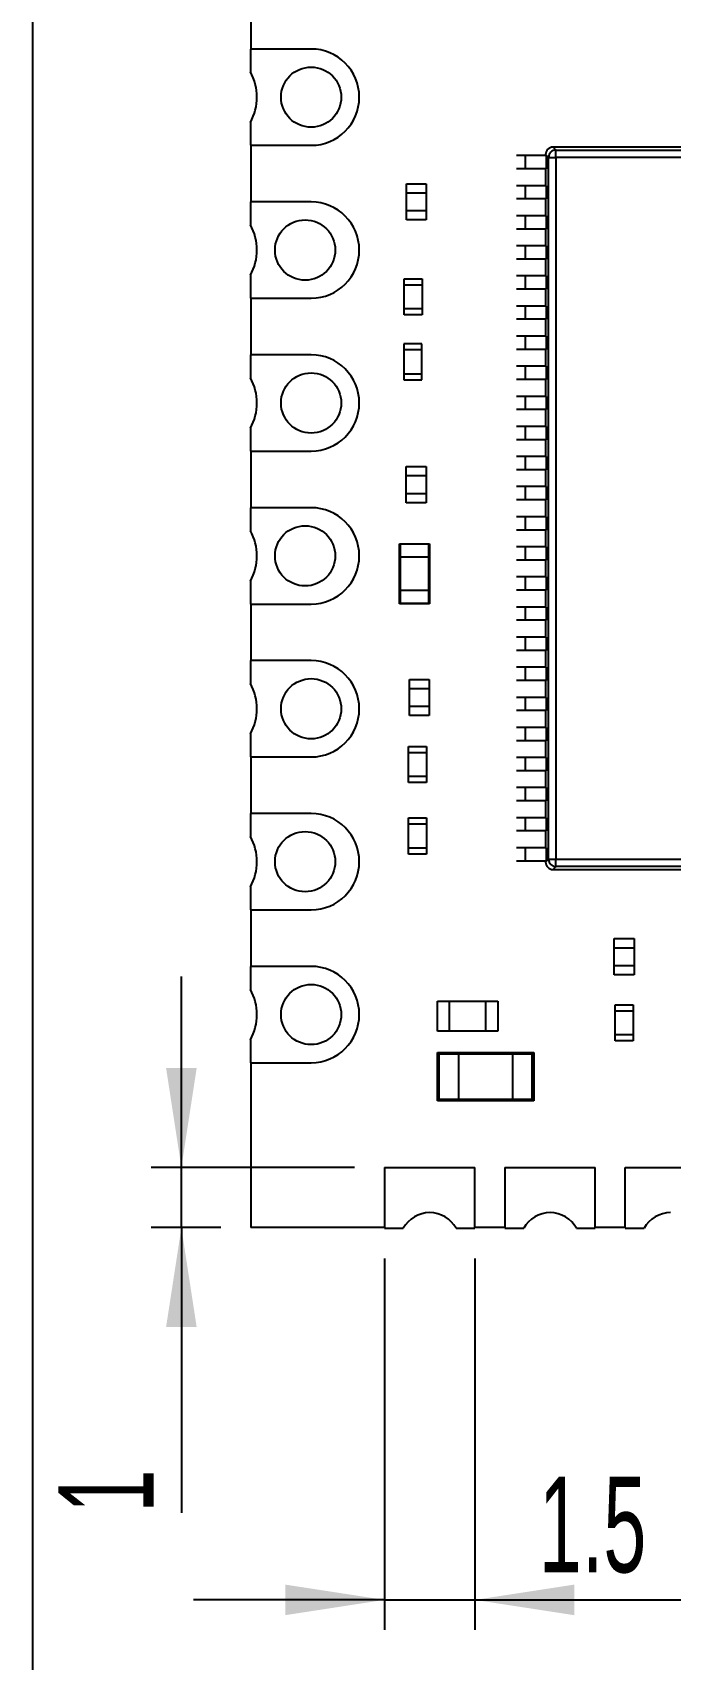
# Model space of a CAD drawing. Extents: x 13 to 282, y 8 to 200.
# Drawn here: x 12.8 to 34, y 52.4 to 106.4 of the extents above; entities that cross this region are included whole.
import ezdxf

# ---------------------------------------------------------------- set-up
doc = ezdxf.new("R2010")
doc.units = 0
doc.layers.get('0').update_dxf_attribs({"linetype": 'CONTINUOUS'})
doc.styles.add('SLDTEXTSTYLE0', font='TXT', dxfattribs={"width": 0.605})
doc.dimstyles.new('SLDDIMSTYLE2', dxfattribs={"dimtxt": 3.081982, "dimasz": 3.302, "dimexe": 0, "dimexo": 0.0625, "dimgap": 0.770496, "dimtad": 1, "dimdec": 1, "dimlfac": 0.5, "dimrnd": 1e-09, "dimzin": 12, "dimtxsty": 'SLDTEXTSTYLE0', "dimsah": 1, "dimcen": 0.09, "dimazin": 3, "dimtfac": 1, "dimtdec": 1, "dimtmove": 0, "dimatfit": 3, "dimtolj": 1, "dimtzin": 12})

# ---------------------------------------------------------------- blocks, each defined once
blk = doc.blocks.new('_D_17')
at = {"color": 7, "linetype": 'CONTINUOUS'}
for p, q in [((17.723, 68.738), (17.723, 75.088)), ((23.474, 68.738), (16.723, 68.738)), ((17.723, 66.738), (17.723, 68.738)), ((19.034, 66.738), (16.723, 66.738)), ((17.723, 66.738), (17.723, 57.268))]:
    blk.add_line(p, q, dxfattribs=at)
for points in [[(17.723, 68.738), (18.231, 72.04), (17.215, 72.04)], [(17.723, 66.738), (17.215, 63.436), (18.231, 63.436)]]:
    blk.add_solid(points, dxfattribs=at)
at = {"color": 7, "linetype": 'CONTINUOUS', "insert": (13.63, 57.268), "char_height": 3.175, "attachment_point": 1, "rotation": 90, "style": 'SLDTEXTSTYLE0'}
blk.add_mtext('1', dxfattribs=at)
blk = doc.blocks.new('_D_19')
at = {"color": 7, "linetype": 'CONTINUOUS'}
for p, q in [((24.474, 65.718), (24.474, 53.371)), ((27.474, 65.718), (27.474, 53.371)), ((24.474, 54.371), (18.124, 54.371)), ((24.474, 54.371), (27.474, 54.371)), ((27.474, 54.371), (44.889, 54.371))]:
    blk.add_line(p, q, dxfattribs=at)
for points in [[(24.474, 54.371), (21.172, 54.879), (21.172, 53.863)], [(27.474, 54.371), (30.776, 53.863), (30.776, 54.879)]]:
    blk.add_solid(points, dxfattribs=at)
at = {"color": 7, "linetype": 'CONTINUOUS', "char_height": 3.175, "attachment_point": 1, "style": 'SLDTEXTSTYLE0'}
for s, insert in [('1.5', (29.602, 58.464)), ('TYP', (36.672, 58.464))]:
    blk.add_mtext(s, dxfattribs=dict(at, insert=insert))

msp = doc.modelspace()

# ---------------------------------------------------------------- linework, layer by layer
at = {"color": 7, "linetype": 'CONTINUOUS'}
for p, q in [((12.777, 199.872), (12.777, 8.493)), ((20.034, 107.778), (20.034, 105.898)), ((20.014, 105.898), (20.014, 105.135)), ((22.034, 105.898), (20.014, 105.898)), ((20.014, 103.462), (20.014, 102.698)), ((20.014, 102.698), (22.034, 102.698)), ((20.034, 102.698), (20.034, 100.818)), ((29.146, 102.357), (28.853, 102.357)), ((29.146, 102.357), (29.146, 101.917)), ((29.922, 102.294), (29.826, 102.389)), ((29.826, 102.389), (29.826, 102.357)), ((29.844, 102.357), (29.844, 101.917)), ((29.922, 78.981), (29.922, 102.294)), ((29.922, 102.294), (30.17, 102.294)), ((30.075, 102.637), (30.17, 102.542)), ((66.378, 102.637), (30.075, 102.637)), ((30.17, 102.294), (30.17, 102.542)), ((30.17, 102.542), (66.282, 102.542)), ((30.17, 102.294), (30.17, 78.981)), ((66.282, 102.294), (30.17, 102.294)), ((29.146, 101.917), (28.853, 101.917)), ((29.826, 101.917), (29.826, 101.357)), ((29.844, 101.917), (29.826, 101.917)), ((29.844, 101.917), (29.844, 101.917)), ((25.2, 101.417), (25.86, 101.417)), ((25.2, 101.117), (25.2, 101.417)), ((25.2, 100.517), (25.2, 101.117)), ((25.2, 101.117), (25.86, 101.117)), ((25.86, 101.417), (25.86, 101.117)), ((25.86, 101.117), (25.86, 100.517)), ((29.146, 101.357), (28.853, 101.357)), ((29.146, 101.357), (29.146, 100.917)), ((29.844, 101.357), (29.844, 100.917)), ((20.014, 100.818), (20.014, 100.055)), ((22.034, 100.818), (20.014, 100.818)), ((29.146, 100.917), (28.853, 100.917)), ((29.826, 100.917), (29.826, 100.357)), ((29.844, 100.917), (29.826, 100.917)), ((29.844, 100.917), (29.844, 100.917)), ((25.86, 100.517), (25.2, 100.517)), ((25.2, 100.217), (25.2, 100.517)), ((25.86, 100.217), (25.2, 100.217)), ((25.86, 100.517), (25.86, 100.217)), ((29.146, 100.357), (28.853, 100.357)), ((29.146, 100.357), (29.146, 99.917)), ((29.844, 100.357), (29.844, 99.917)), ((29.146, 99.917), (28.853, 99.917)), ((29.826, 99.917), (29.826, 99.357)), ((29.844, 99.917), (29.826, 99.917)), ((29.844, 99.917), (29.844, 99.917)), ((29.146, 99.357), (28.853, 99.357)), ((29.146, 98.917), (28.853, 98.917)), ((29.146, 99.357), (29.146, 98.917)), ((29.826, 98.917), (29.826, 98.357)), ((29.844, 98.917), (29.826, 98.917)), ((29.844, 99.357), (29.844, 98.917)), ((29.844, 98.917), (29.844, 98.917)), ((20.014, 98.382), (20.014, 97.618)), ((25.12, 98.067), (25.12, 98.267)), ((25.12, 98.267), (25.72, 98.267)), ((25.12, 98.067), (25.72, 98.067)), ((25.12, 97.267), (25.12, 98.067)), ((25.72, 98.267), (25.72, 98.067)), ((25.72, 98.067), (25.72, 97.267)), ((29.146, 98.357), (28.853, 98.357)), ((29.146, 97.917), (28.853, 97.917)), ((29.146, 98.357), (29.146, 97.917)), ((29.826, 97.917), (29.826, 97.357)), ((29.844, 97.917), (29.826, 97.917)), ((29.844, 98.357), (29.844, 97.917)), ((29.844, 97.917), (29.844, 97.917)), ((20.014, 97.618), (22.034, 97.618)), ((20.034, 97.618), (20.034, 95.738)), ((29.146, 97.357), (28.853, 97.357)), ((29.146, 97.357), (29.146, 96.917)), ((29.844, 97.357), (29.844, 96.917)), ((25.72, 97.267), (25.12, 97.267)), ((25.12, 97.067), (25.12, 97.267)), ((25.72, 97.067), (25.12, 97.067)), ((25.72, 97.267), (25.72, 97.067)), ((29.146, 96.917), (28.853, 96.917)), ((29.826, 96.917), (29.826, 96.357)), ((29.146, 96.357), (28.853, 96.357)), ((29.146, 96.357), (29.146, 95.917)), ((29.844, 96.357), (29.844, 95.917)), ((20.014, 95.738), (20.014, 94.975)), ((22.034, 95.738), (20.014, 95.738)), ((25.113, 96.107), (25.113, 95.907)), ((25.713, 96.107), (25.113, 96.107)), ((25.713, 95.907), (25.113, 95.907)), ((25.113, 95.907), (25.113, 95.107)), ((25.713, 95.907), (25.713, 96.107)), ((25.713, 95.107), (25.713, 95.907)), ((29.146, 95.917), (28.853, 95.917)), ((29.826, 95.917), (29.826, 95.357)), ((29.146, 95.357), (28.853, 95.357)), ((29.146, 95.357), (29.146, 94.917)), ((29.844, 95.357), (29.844, 94.917)), ((25.113, 95.107), (25.713, 95.107)), ((25.113, 95.107), (25.113, 94.907)), ((25.113, 94.907), (25.713, 94.907)), ((25.713, 94.907), (25.713, 95.107)), ((29.146, 94.917), (28.853, 94.917)), ((29.826, 94.917), (29.826, 94.357)), ((29.146, 94.357), (28.853, 94.357)), ((29.146, 94.357), (29.146, 93.917)), ((29.844, 94.357), (29.844, 93.917)), ((29.146, 93.917), (28.853, 93.917)), ((29.826, 93.917), (29.826, 93.357)), ((20.014, 93.302), (20.014, 92.538)), ((29.146, 93.357), (28.853, 93.357)), ((29.146, 93.357), (29.146, 92.917)), ((29.844, 93.357), (29.844, 92.917)), ((20.014, 92.538), (22.034, 92.538)), ((20.034, 92.538), (20.034, 90.658)), ((29.146, 92.917), (28.853, 92.917)), ((29.826, 92.917), (29.826, 92.357)), ((25.192, 91.724), (25.192, 92.024)), ((25.192, 92.024), (25.852, 92.024)), ((25.852, 92.024), (25.852, 91.724)), ((29.146, 92.357), (28.853, 92.357)), ((29.146, 91.917), (28.853, 91.917)), ((29.146, 92.357), (29.146, 91.917)), ((29.826, 91.917), (29.826, 91.357)), ((29.844, 92.357), (29.844, 91.917)), ((25.192, 91.124), (25.192, 91.724)), ((25.192, 91.724), (25.852, 91.724)), ((25.852, 91.724), (25.852, 91.124)), ((29.146, 91.357), (28.853, 91.357)), ((29.146, 91.357), (29.146, 90.917)), ((29.844, 91.357), (29.844, 90.917)), ((25.852, 91.124), (25.192, 91.124)), ((25.192, 90.824), (25.192, 91.124)), ((25.852, 90.824), (25.192, 90.824)), ((25.852, 91.124), (25.852, 90.824)), ((29.146, 90.917), (28.853, 90.917)), ((29.826, 90.917), (29.826, 90.357)), ((20.014, 90.658), (20.014, 89.895)), ((22.034, 90.658), (20.014, 90.658)), ((29.146, 90.357), (28.853, 90.357)), ((29.146, 90.357), (29.146, 89.917)), ((29.844, 90.357), (29.844, 89.917)), ((29.146, 89.917), (28.853, 89.917)), ((29.826, 89.917), (29.826, 89.357)), ((24.97, 89.463), (24.99, 89.443)), ((24.97, 89.463), (25.97, 89.463)), ((24.97, 89.013), (24.97, 89.463)), ((25.95, 89.443), (24.99, 89.443)), ((24.99, 89.443), (24.99, 89.013)), ((25.95, 89.443), (25.97, 89.463)), ((25.95, 89.013), (25.95, 89.443)), ((25.97, 89.463), (25.97, 89.013)), ((29.146, 89.357), (28.853, 89.357)), ((29.146, 89.357), (29.146, 88.917)), ((29.844, 89.357), (29.844, 88.917)), ((24.97, 87.913), (24.97, 89.013)), ((24.97, 89.013), (24.99, 89.013)), ((24.99, 89.013), (24.99, 87.913)), ((25.95, 89.013), (24.99, 89.013)), ((25.95, 87.913), (25.95, 89.013)), ((25.95, 89.013), (25.97, 89.013)), ((25.97, 89.013), (25.97, 87.913)), ((29.146, 88.917), (28.853, 88.917)), ((29.826, 88.917), (29.826, 88.357)), ((20.014, 88.222), (20.014, 87.458)), ((29.146, 88.357), (28.853, 88.357)), ((29.146, 88.357), (29.146, 87.917)), ((29.844, 88.357), (29.844, 87.917)), ((24.99, 87.913), (24.97, 87.913)), ((24.97, 87.463), (24.97, 87.913)), ((24.99, 87.913), (25.95, 87.913)), ((24.99, 87.913), (24.99, 87.483)), ((25.97, 87.913), (25.95, 87.913)), ((25.95, 87.483), (25.95, 87.913)), ((25.97, 87.913), (25.97, 87.463)), ((29.146, 87.917), (28.853, 87.917)), ((29.826, 87.917), (29.826, 87.357)), ((20.014, 87.458), (22.034, 87.458)), ((20.034, 87.458), (20.034, 85.578)), ((24.99, 87.483), (24.97, 87.463)), ((25.97, 87.463), (24.97, 87.463)), ((24.99, 87.483), (25.95, 87.483)), ((25.95, 87.483), (25.97, 87.463)), ((29.146, 87.357), (28.853, 87.357)), ((29.146, 87.357), (29.146, 86.917)), ((29.844, 87.357), (29.844, 86.917)), ((29.146, 86.917), (28.853, 86.917)), ((29.826, 86.917), (29.826, 86.357)), ((29.146, 86.357), (28.853, 86.357)), ((29.146, 86.357), (29.146, 85.917)), ((29.844, 86.357), (29.844, 85.917)), ((20.014, 85.578), (20.014, 84.815)), ((22.034, 85.578), (20.014, 85.578)), ((29.146, 85.917), (28.853, 85.917)), ((29.826, 85.917), (29.826, 85.357)), ((25.301, 84.954), (25.961, 84.954)), ((25.301, 84.654), (25.301, 84.954)), ((25.961, 84.954), (25.961, 84.654)), ((29.146, 85.357), (28.853, 85.357)), ((29.146, 84.917), (28.853, 84.917)), ((29.146, 85.357), (29.146, 84.917)), ((29.826, 84.917), (29.826, 84.357)), ((29.844, 85.357), (29.844, 84.917)), ((25.301, 84.654), (25.961, 84.654)), ((25.301, 84.054), (25.301, 84.654)), ((25.961, 84.654), (25.961, 84.054)), ((29.146, 84.357), (28.853, 84.357)), ((29.146, 84.357), (29.146, 83.917)), ((29.844, 84.357), (29.844, 83.917)), ((25.961, 84.054), (25.301, 84.054)), ((25.301, 83.754), (25.301, 84.054)), ((25.961, 84.054), (25.961, 83.754)), ((29.146, 83.917), (28.853, 83.917)), ((29.826, 83.917), (29.826, 83.357)), ((25.961, 83.754), (25.301, 83.754)), ((29.146, 83.357), (28.853, 83.357)), ((29.146, 83.357), (29.146, 82.917)), ((29.844, 83.357), (29.844, 82.917)), ((20.014, 83.142), (20.014, 82.378)), ((25.265, 82.527), (25.265, 82.727)), ((25.265, 82.727), (25.865, 82.727)), ((25.865, 82.727), (25.865, 82.527)), ((29.146, 82.917), (28.853, 82.917)), ((29.826, 82.917), (29.826, 82.357)), ((20.014, 82.378), (22.034, 82.378)), ((20.034, 82.378), (20.034, 80.498)), ((25.265, 81.727), (25.265, 82.527)), ((25.265, 82.527), (25.865, 82.527)), ((25.865, 82.527), (25.865, 81.727)), ((29.146, 82.357), (28.853, 82.357)), ((29.146, 82.357), (29.146, 81.917)), ((29.844, 82.357), (29.844, 81.917)), ((25.865, 81.727), (25.265, 81.727)), ((25.265, 81.527), (25.265, 81.727)), ((25.865, 81.727), (25.865, 81.527)), ((29.146, 81.917), (28.853, 81.917)), ((29.826, 81.917), (29.826, 81.357)), ((25.865, 81.527), (25.265, 81.527)), ((29.146, 81.357), (28.853, 81.357)), ((29.146, 81.357), (29.146, 80.917)), ((29.844, 81.357), (29.844, 80.917)), ((29.146, 80.917), (28.853, 80.917)), ((29.826, 80.917), (29.826, 80.357)), ((20.014, 80.498), (20.014, 79.735)), ((22.034, 80.498), (20.014, 80.498)), ((25.264, 80.151), (25.264, 80.351)), ((25.264, 80.351), (25.864, 80.351)), ((25.264, 79.351), (25.264, 80.151)), ((25.264, 80.151), (25.864, 80.151)), ((25.864, 80.351), (25.864, 80.151)), ((25.864, 80.151), (25.864, 79.351)), ((29.146, 80.357), (28.853, 80.357)), ((29.146, 80.357), (29.146, 79.917)), ((29.844, 80.357), (29.844, 79.917)), ((29.146, 79.917), (28.853, 79.917)), ((29.826, 79.917), (29.826, 79.357)), ((25.864, 79.351), (25.264, 79.351)), ((25.264, 79.151), (25.264, 79.351)), ((25.864, 79.151), (25.264, 79.151)), ((25.864, 79.351), (25.864, 79.151)), ((29.146, 79.357), (28.853, 79.357)), ((29.146, 79.357), (29.146, 78.917)), ((29.826, 78.886), (29.922, 78.981)), ((29.844, 79.357), (29.844, 78.917)), ((29.922, 78.981), (30.17, 78.981)), ((30.17, 78.733), (30.17, 78.981)), ((30.17, 78.981), (66.282, 78.981)), ((29.146, 78.917), (28.853, 78.917)), ((29.826, 78.917), (29.826, 78.886)), ((30.17, 78.733), (30.075, 78.637)), ((30.075, 78.637), (66.378, 78.637)), ((66.282, 78.733), (30.17, 78.733)), ((20.014, 78.062), (20.014, 77.298)), ((20.014, 77.298), (22.034, 77.298)), ((20.034, 77.298), (20.034, 75.418)), ((32.105, 76.04), (32.105, 76.34)), ((32.105, 76.34), (32.765, 76.34)), ((32.765, 76.34), (32.765, 76.04)), ((32.105, 75.44), (32.105, 76.04)), ((32.105, 76.04), (32.765, 76.04)), ((32.765, 76.04), (32.765, 75.44)), ((20.014, 75.418), (20.014, 74.655)), ((22.034, 75.418), (20.014, 75.418)), ((32.765, 75.44), (32.105, 75.44)), ((32.105, 75.14), (32.105, 75.44)), ((32.765, 75.14), (32.105, 75.14)), ((32.765, 75.44), (32.765, 75.14)), ((26.233, 73.267), (26.233, 74.267)), ((26.233, 74.267), (26.633, 74.267)), ((26.633, 73.267), (26.633, 74.267)), ((26.633, 74.267), (27.833, 74.267)), ((27.833, 74.267), (27.833, 73.267)), ((27.833, 74.267), (28.233, 74.267)), ((28.233, 74.267), (28.233, 73.267)), ((32.138, 73.945), (32.138, 74.145)), ((32.138, 74.145), (32.738, 74.145)), ((32.738, 74.145), (32.738, 73.945)), ((32.138, 73.145), (32.138, 73.945)), ((32.138, 73.945), (32.738, 73.945)), ((32.738, 73.945), (32.738, 73.145)), ((20.014, 72.982), (20.014, 72.218)), ((26.633, 73.267), (26.233, 73.267)), ((27.833, 73.267), (26.633, 73.267)), ((28.233, 73.267), (27.833, 73.267)), ((32.738, 73.145), (32.138, 73.145)), ((32.138, 72.945), (32.138, 73.145)), ((32.738, 73.145), (32.738, 72.945)), ((26.232, 72.556), (26.282, 72.506)), ((26.232, 72.556), (26.932, 72.556)), ((26.232, 70.956), (26.232, 72.556)), ((26.932, 72.506), (26.282, 72.506)), ((26.282, 72.506), (26.282, 71.006)), ((26.932, 72.506), (26.932, 72.556)), ((26.932, 72.556), (28.732, 72.556)), ((28.732, 72.506), (26.932, 72.506)), ((26.932, 72.506), (26.932, 71.006)), ((28.732, 72.556), (28.732, 72.506)), ((28.732, 72.556), (29.432, 72.556)), ((28.732, 71.006), (28.732, 72.506)), ((29.382, 72.506), (28.732, 72.506)), ((29.382, 72.506), (29.432, 72.556)), ((29.382, 71.006), (29.382, 72.506)), ((29.432, 72.556), (29.432, 70.956)), ((32.738, 72.945), (32.138, 72.945)), ((20.014, 72.218), (22.034, 72.218)), ((20.034, 72.218), (20.034, 66.738)), ((26.232, 70.956), (26.282, 71.006)), ((26.932, 70.956), (26.232, 70.956)), ((26.282, 71.006), (26.932, 71.006)), ((26.932, 71.006), (28.732, 71.006)), ((26.932, 70.956), (26.932, 71.006)), ((28.732, 70.956), (26.932, 70.956)), ((28.732, 71.006), (28.732, 70.956)), ((28.732, 71.006), (29.382, 71.006)), ((29.432, 70.956), (28.732, 70.956)), ((29.382, 71.006), (29.432, 70.956)), ((24.474, 68.738), (27.474, 68.738)), ((24.474, 68.738), (24.474, 66.718)), ((27.474, 66.718), (27.474, 68.738)), ((28.474, 68.738), (28.474, 66.718)), ((28.474, 68.738), (31.474, 68.738)), ((31.474, 66.718), (31.474, 68.738)), ((32.474, 68.738), (35.474, 68.738)), ((32.474, 66.718), (32.474, 68.738)), ((24.474, 66.738), (20.034, 66.738)), ((24.474, 66.718), (25.097, 66.718)), ((26.851, 66.718), (27.474, 66.718)), ((28.474, 66.738), (27.474, 66.738)), ((28.474, 66.718), (29.097, 66.718)), ((30.851, 66.718), (31.474, 66.718)), ((32.474, 66.738), (31.474, 66.738)), ((32.474, 66.718), (33.097, 66.718))]:
    msp.add_line(p, q, dxfattribs=at)
for centre in [(22.034, 104.298), (21.834, 99.218), (22.034, 94.138), (21.834, 89.058), (22.034, 83.978), (21.834, 78.898), (22.034, 73.818)]:
    msp.add_circle(centre, 1, dxfattribs=at)
for centre, radius, start, end in [((22.034, 104.298), 1.6, 270.0041, 89.9958), ((18.534, 104.298), 1.7, 330.5271, 29.4729), ((30.175, 102.289), 0.253, 90.9901, 179.0099), ((22.033, 99.218), 1.6, 270.0301, 89.9699), ((18.534, 99.218), 1.7, 330.5271, 29.4729), ((22.033, 94.138), 1.6, 270.0424, 89.9576), ((18.534, 94.138), 1.7, 330.5271, 29.473), ((22.033, 89.058), 1.6, 270.0336, 89.9663), ((18.534, 89.058), 1.7, 330.5271, 29.473), ((22.034, 83.978), 1.6, 270.0156, 89.9844), ((18.534, 83.978), 1.7, 330.5271, 29.473), ((22.033, 78.898), 1.6, 270.0254, 89.9745), ((18.534, 78.898), 1.7, 330.5271, 29.473), ((30.175, 78.986), 0.253, 180.9899, 269.0094), ((22.034, 73.818), 1.6, 270.0193, 89.9807), ((18.534, 73.818), 1.7, 330.5271, 29.473), ((25.974, 66.238), 1, 28.6855, 151.3145), ((29.974, 66.238), 1, 28.6855, 151.3145), ((33.974, 66.238), 1, 90.0007, 151.3146)]:
    msp.add_arc(centre, radius, start, end, dxfattribs=at)
for centre, major_axis in [((30.078, 102.386), (-0.179, 0.179)), ((30.078, 78.889), (-0.179, -0.179))]:
    msp.add_ellipse(centre, major_axis=major_axis, ratio=0.985257, start_param=5.505213, end_param=7.061157, dxfattribs=at)
for points in [[(29.844, 102.357), (29.762, 102.357), (29.598, 102.357), (29.418, 102.357), (29.314, 102.357), (29.268, 102.357), (29.225, 102.357), (29.168, 102.357), (29.146, 102.357)], [(29.844, 101.917), (29.762, 101.917), (29.598, 101.917), (29.418, 101.917), (29.314, 101.917), (29.268, 101.917), (29.225, 101.917), (29.168, 101.917), (29.146, 101.917)], [(29.844, 101.357), (29.762, 101.357), (29.598, 101.357), (29.418, 101.357), (29.314, 101.357), (29.268, 101.357), (29.225, 101.357), (29.168, 101.357), (29.146, 101.357)], [(29.844, 100.917), (29.762, 100.917), (29.598, 100.917), (29.418, 100.917), (29.314, 100.917), (29.268, 100.917), (29.225, 100.917), (29.168, 100.917), (29.146, 100.917)], [(29.844, 100.357), (29.762, 100.357), (29.598, 100.357), (29.418, 100.357), (29.314, 100.357), (29.268, 100.357), (29.225, 100.357), (29.168, 100.357), (29.146, 100.357)], [(29.844, 99.917), (29.762, 99.917), (29.598, 99.917), (29.418, 99.917), (29.314, 99.917), (29.268, 99.917), (29.225, 99.917), (29.168, 99.917), (29.146, 99.917)], [(29.844, 99.357), (29.762, 99.357), (29.598, 99.357), (29.418, 99.357), (29.314, 99.357), (29.268, 99.357), (29.225, 99.357), (29.168, 99.357), (29.146, 99.357)], [(29.844, 98.917), (29.762, 98.917), (29.598, 98.917), (29.418, 98.917), (29.314, 98.917), (29.268, 98.917), (29.225, 98.917), (29.168, 98.917), (29.146, 98.917)], [(29.844, 98.357), (29.762, 98.357), (29.598, 98.357), (29.418, 98.357), (29.314, 98.357), (29.268, 98.357), (29.225, 98.357), (29.168, 98.357), (29.146, 98.357)], [(29.844, 97.917), (29.762, 97.917), (29.598, 97.917), (29.418, 97.917), (29.314, 97.917), (29.268, 97.917), (29.225, 97.917), (29.168, 97.917), (29.146, 97.917)], [(29.844, 97.357), (29.762, 97.357), (29.598, 97.357), (29.418, 97.357), (29.314, 97.357), (29.268, 97.357), (29.225, 97.357), (29.168, 97.357), (29.146, 97.357)], [(29.844, 96.917), (29.762, 96.917), (29.598, 96.917), (29.418, 96.917), (29.314, 96.917), (29.268, 96.917), (29.225, 96.917), (29.168, 96.917), (29.146, 96.917)], [(29.844, 96.357), (29.762, 96.357), (29.598, 96.357), (29.418, 96.357), (29.314, 96.357), (29.268, 96.357), (29.225, 96.357), (29.168, 96.357), (29.146, 96.357)], [(29.844, 95.917), (29.762, 95.917), (29.598, 95.917), (29.418, 95.917), (29.314, 95.917), (29.268, 95.917), (29.225, 95.917), (29.168, 95.917), (29.146, 95.917)], [(29.844, 95.357), (29.762, 95.357), (29.598, 95.357), (29.418, 95.357), (29.314, 95.357), (29.268, 95.357), (29.225, 95.357), (29.168, 95.357), (29.146, 95.357)], [(29.844, 94.917), (29.762, 94.917), (29.598, 94.917), (29.418, 94.917), (29.314, 94.917), (29.268, 94.917), (29.225, 94.917), (29.168, 94.917), (29.146, 94.917)], [(29.844, 94.357), (29.762, 94.357), (29.598, 94.357), (29.418, 94.357), (29.314, 94.357), (29.268, 94.357), (29.225, 94.357), (29.168, 94.357), (29.146, 94.357)], [(29.844, 93.917), (29.762, 93.917), (29.598, 93.917), (29.418, 93.917), (29.314, 93.917), (29.268, 93.917), (29.225, 93.917), (29.168, 93.917), (29.146, 93.917)], [(29.844, 93.357), (29.762, 93.357), (29.598, 93.357), (29.418, 93.357), (29.314, 93.357), (29.268, 93.357), (29.225, 93.357), (29.168, 93.357), (29.146, 93.357)], [(29.844, 92.917), (29.762, 92.917), (29.598, 92.917), (29.418, 92.917), (29.314, 92.917), (29.268, 92.917), (29.225, 92.917), (29.168, 92.917), (29.146, 92.917)], [(29.844, 92.357), (29.762, 92.357), (29.598, 92.357), (29.418, 92.357), (29.314, 92.357), (29.268, 92.357), (29.225, 92.357), (29.168, 92.357), (29.146, 92.357)], [(29.844, 91.917), (29.762, 91.917), (29.598, 91.917), (29.418, 91.917), (29.314, 91.917), (29.268, 91.917), (29.225, 91.917), (29.168, 91.917), (29.146, 91.917)], [(29.844, 91.357), (29.762, 91.357), (29.598, 91.357), (29.418, 91.357), (29.314, 91.357), (29.268, 91.357), (29.225, 91.357), (29.168, 91.357), (29.146, 91.357)], [(29.844, 90.917), (29.762, 90.917), (29.598, 90.917), (29.418, 90.917), (29.314, 90.917), (29.268, 90.917), (29.225, 90.917), (29.168, 90.917), (29.146, 90.917)], [(29.844, 90.357), (29.762, 90.357), (29.598, 90.357), (29.418, 90.357), (29.314, 90.357), (29.268, 90.357), (29.225, 90.357), (29.168, 90.357), (29.146, 90.357)], [(29.844, 89.917), (29.762, 89.917), (29.598, 89.917), (29.418, 89.917), (29.314, 89.917), (29.268, 89.917), (29.225, 89.917), (29.168, 89.917), (29.146, 89.917)], [(29.844, 89.357), (29.762, 89.357), (29.598, 89.357), (29.418, 89.357), (29.314, 89.357), (29.268, 89.357), (29.225, 89.357), (29.168, 89.357), (29.146, 89.357)], [(29.844, 88.917), (29.762, 88.917), (29.598, 88.917), (29.418, 88.917), (29.314, 88.917), (29.268, 88.917), (29.225, 88.917), (29.168, 88.917), (29.146, 88.917)], [(29.844, 88.357), (29.762, 88.357), (29.598, 88.357), (29.418, 88.357), (29.314, 88.357), (29.268, 88.357), (29.225, 88.357), (29.168, 88.357), (29.146, 88.357)], [(29.844, 87.917), (29.762, 87.917), (29.598, 87.917), (29.418, 87.917), (29.314, 87.917), (29.268, 87.917), (29.225, 87.917), (29.168, 87.917), (29.146, 87.917)], [(29.844, 87.357), (29.762, 87.357), (29.598, 87.357), (29.418, 87.357), (29.314, 87.357), (29.268, 87.357), (29.225, 87.357), (29.168, 87.357), (29.146, 87.357)], [(29.844, 86.917), (29.762, 86.917), (29.598, 86.917), (29.418, 86.917), (29.314, 86.917), (29.268, 86.917), (29.225, 86.917), (29.168, 86.917), (29.146, 86.917)], [(29.844, 86.357), (29.762, 86.357), (29.598, 86.357), (29.418, 86.357), (29.314, 86.357), (29.268, 86.357), (29.225, 86.357), (29.168, 86.357), (29.146, 86.357)], [(29.844, 85.917), (29.762, 85.917), (29.598, 85.917), (29.418, 85.917), (29.314, 85.917), (29.268, 85.917), (29.225, 85.917), (29.168, 85.917), (29.146, 85.917)], [(29.844, 85.357), (29.762, 85.357), (29.598, 85.357), (29.418, 85.357), (29.314, 85.357), (29.268, 85.357), (29.225, 85.357), (29.168, 85.357), (29.146, 85.357)], [(29.844, 84.917), (29.762, 84.917), (29.598, 84.917), (29.418, 84.917), (29.314, 84.917), (29.268, 84.917), (29.225, 84.917), (29.168, 84.917), (29.146, 84.917)], [(29.844, 84.357), (29.762, 84.357), (29.598, 84.357), (29.418, 84.357), (29.314, 84.357), (29.268, 84.357), (29.225, 84.357), (29.168, 84.357), (29.146, 84.357)], [(29.844, 83.917), (29.762, 83.917), (29.598, 83.917), (29.418, 83.917), (29.314, 83.917), (29.268, 83.917), (29.225, 83.917), (29.168, 83.917), (29.146, 83.917)], [(29.844, 83.357), (29.762, 83.357), (29.598, 83.357), (29.418, 83.357), (29.314, 83.357), (29.268, 83.357), (29.225, 83.357), (29.168, 83.357), (29.146, 83.357)], [(29.844, 82.917), (29.762, 82.917), (29.598, 82.917), (29.418, 82.917), (29.314, 82.917), (29.268, 82.917), (29.225, 82.917), (29.168, 82.917), (29.146, 82.917)], [(29.844, 82.357), (29.762, 82.357), (29.598, 82.357), (29.418, 82.357), (29.314, 82.357), (29.268, 82.357), (29.225, 82.357), (29.168, 82.357), (29.146, 82.357)], [(29.844, 81.917), (29.762, 81.917), (29.598, 81.917), (29.418, 81.917), (29.314, 81.917), (29.268, 81.917), (29.225, 81.917), (29.168, 81.917), (29.146, 81.917)], [(29.844, 81.357), (29.762, 81.357), (29.598, 81.357), (29.418, 81.357), (29.314, 81.357), (29.268, 81.357), (29.225, 81.357), (29.168, 81.357), (29.146, 81.357)], [(29.844, 80.917), (29.762, 80.917), (29.598, 80.917), (29.418, 80.917), (29.314, 80.917), (29.268, 80.917), (29.225, 80.917), (29.168, 80.917), (29.146, 80.917)], [(29.844, 80.357), (29.762, 80.357), (29.598, 80.357), (29.418, 80.357), (29.314, 80.357), (29.268, 80.357), (29.225, 80.357), (29.168, 80.357), (29.146, 80.357)], [(29.844, 79.917), (29.762, 79.917), (29.598, 79.917), (29.418, 79.917), (29.314, 79.917), (29.268, 79.917), (29.225, 79.917), (29.168, 79.917), (29.146, 79.917)], [(29.844, 79.357), (29.762, 79.357), (29.598, 79.357), (29.418, 79.357), (29.314, 79.357), (29.268, 79.357), (29.225, 79.357), (29.168, 79.357), (29.146, 79.357)], [(29.844, 78.917), (29.762, 78.917), (29.598, 78.917), (29.418, 78.917), (29.314, 78.917), (29.268, 78.917), (29.225, 78.917), (29.168, 78.917), (29.146, 78.917)]]:
    msp.add_open_spline(points, degree=3, knots=[0, 0, 0, 0, 0.1774284, 0.3533982, 0.4956485, 0.6234666, 0.853197, 1, 1, 1, 1], dxfattribs=at)

# ---------------------------------------------------------------- dimensions: what is measured, and where the dimension line sits
dim = msp.add_linear_dim(base=(17.723, 68.738), p1=(20.034, 66.738), p2=(24.474, 68.738), angle=90, dimstyle='SLDDIMSTYLE2', dxfattribs=at)
dim.commit()
dim.dimension.update_dxf_attribs({"geometry": '_D_17', "text_midpoint": (17.723, 58.444), "dimtype": 160})
dim = msp.add_linear_dim(base=(27.474, 54.371), p1=(24.474, 66.718), p2=(27.474, 66.718), text='<> TYP', dimstyle='SLDDIMSTYLE2', dxfattribs=at)
dim.commit()
dim.dimension.update_dxf_attribs({"geometry": '_D_19', "text_midpoint": (37.245, 54.371), "dimtype": 160})

doc.saveas('drawing.dxf')
